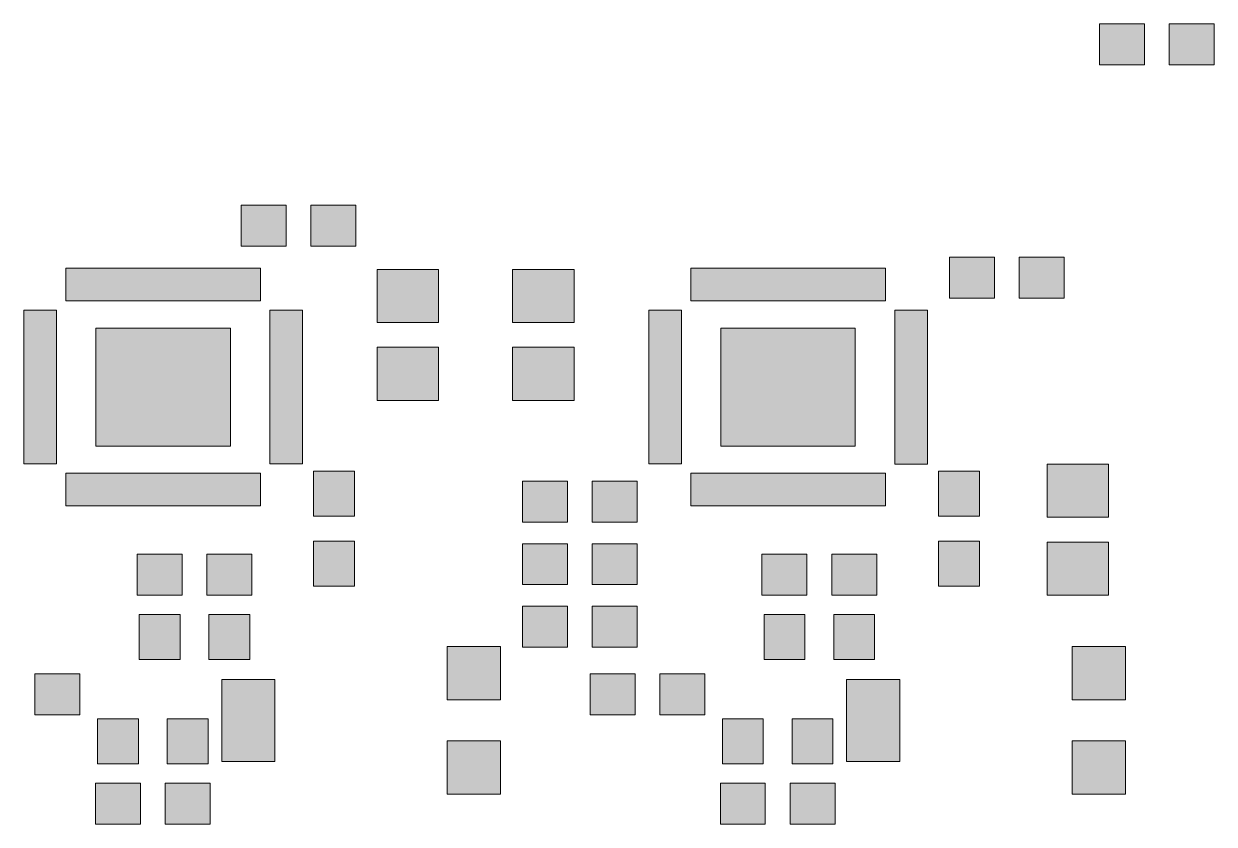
# Model space of a CAD drawing. Header units: inches. Extents: x 72.2 to 138.1, y 127.1 to 169.9.
# Drawn here: x 105.95 to 134.98, y 127.15 to 146.66 of the extents above; entities that cross this region are included whole.
import ezdxf

# ---------------------------------------------------------------- set-up
doc = ezdxf.new("R2010")
doc.units = ezdxf.units.IN
doc.header["$MEASUREMENT"] = 0

# ---------------------------------------------------------------- blocks, each defined once
blk = doc.blocks.new('block 10')
at = {"true_color": 0xffffff}
h = blk.add_hatch(color=7, dxfattribs=at)
h.dxf.hatch_style = 2
h.paths.add_polyline_path([(119.207, 133.488), (119.207, 133.987), (118.11, 133.987), (118.11, 132.99), (119.207, 132.99), (119.207, 133.987), (118.11, 133.987), (118.11, 132.99), (119.207, 132.99)])
at = {"lineweight": 0}
blk.add_lwpolyline([(119.207, 133.488), (119.207, 133.987), (118.11, 133.987), (118.11, 132.99), (119.207, 132.99), (119.207, 133.987), (118.11, 133.987), (118.11, 132.99), (119.207, 132.99), (119.207, 133.488)], dxfattribs=at)
blk = doc.blocks.new('block 11')
at = {"true_color": 0xffffff}
h = blk.add_hatch(color=7, dxfattribs=at)
h.dxf.hatch_style = 2
h.paths.add_polyline_path([(120.907, 133.488), (120.907, 133.987), (119.81, 133.987), (119.81, 132.99), (120.907, 132.99), (120.907, 133.987), (119.81, 133.987), (119.81, 132.99), (120.907, 132.99)])
at = {"lineweight": 0}
blk.add_lwpolyline([(120.907, 133.488), (120.907, 133.987), (119.81, 133.987), (119.81, 132.99), (120.907, 132.99), (120.907, 133.987), (119.81, 133.987), (119.81, 132.99), (120.907, 132.99), (120.907, 133.488)], dxfattribs=at)
blk = doc.blocks.new('block 18')
at = {"true_color": 0xffffff}
h = blk.add_hatch(color=7, dxfattribs=at)
h.dxf.hatch_style = 2
h.paths.add_polyline_path([(128.755, 134.052), (128.257, 134.052), (128.257, 132.955), (129.254, 132.955), (129.254, 134.052), (128.257, 134.052), (128.257, 132.955), (129.254, 132.955), (129.254, 134.052)])
at = {"lineweight": 0}
blk.add_lwpolyline([(128.755, 134.052), (128.257, 134.052), (128.257, 132.955), (129.254, 132.955), (129.254, 134.052), (128.257, 134.052), (128.257, 132.955), (129.254, 132.955), (129.254, 134.052), (128.755, 134.052)], dxfattribs=at)
blk = doc.blocks.new('block 19')
at = {"true_color": 0xffffff}
h = blk.add_hatch(color=7, dxfattribs=at)
h.dxf.hatch_style = 2
h.paths.add_polyline_path([(128.755, 135.752), (128.257, 135.752), (128.257, 134.655), (129.254, 134.655), (129.254, 135.752), (128.257, 135.752), (128.257, 134.655), (129.254, 134.655), (129.254, 135.752)])
at = {"lineweight": 0}
blk.add_lwpolyline([(128.755, 135.752), (128.257, 135.752), (128.257, 134.655), (129.254, 134.655), (129.254, 135.752), (128.257, 135.752), (128.257, 134.655), (129.254, 134.655), (129.254, 135.752), (128.755, 135.752)], dxfattribs=at)
blk = doc.blocks.new('block 20')
at = {"true_color": 0xffffff}
h = blk.add_hatch(color=7, dxfattribs=at)
h.dxf.hatch_style = 2
h.paths.add_polyline_path([(113.515, 134.052), (113.017, 134.052), (113.017, 132.955), (114.014, 132.955), (114.014, 134.052), (113.017, 134.052), (113.017, 132.955), (114.014, 132.955), (114.014, 134.052)])
at = {"lineweight": 0}
blk.add_lwpolyline([(113.515, 134.052), (113.017, 134.052), (113.017, 132.955), (114.014, 132.955), (114.014, 134.052), (113.017, 134.052), (113.017, 132.955), (114.014, 132.955), (114.014, 134.052), (113.515, 134.052)], dxfattribs=at)
blk = doc.blocks.new('block 21')
at = {"true_color": 0xffffff}
h = blk.add_hatch(color=7, dxfattribs=at)
h.dxf.hatch_style = 2
h.paths.add_polyline_path([(113.515, 135.752), (113.017, 135.752), (113.017, 134.655), (114.014, 134.655), (114.014, 135.752), (113.017, 135.752), (113.017, 134.655), (114.014, 134.655), (114.014, 135.752)])
at = {"lineweight": 0}
blk.add_lwpolyline([(113.515, 135.752), (113.017, 135.752), (113.017, 134.655), (114.014, 134.655), (114.014, 135.752), (113.017, 135.752), (113.017, 134.655), (114.014, 134.655), (114.014, 135.752), (113.515, 135.752)], dxfattribs=at)
blk = doc.blocks.new('block 26')
at = {"true_color": 0xffffff}
h = blk.add_hatch(color=7, dxfattribs=at)
h.dxf.hatch_style = 2
h.paths.add_polyline_path([(119.207, 135.012), (119.207, 135.511), (118.11, 135.511), (118.11, 134.514), (119.207, 134.514), (119.207, 135.511), (118.11, 135.511), (118.11, 134.514), (119.207, 134.514)])
at = {"lineweight": 0}
blk.add_lwpolyline([(119.207, 135.012), (119.207, 135.511), (118.11, 135.511), (118.11, 134.514), (119.207, 134.514), (119.207, 135.511), (118.11, 135.511), (118.11, 134.514), (119.207, 134.514), (119.207, 135.012)], dxfattribs=at)
blk = doc.blocks.new('block 27')
at = {"true_color": 0xffffff}
h = blk.add_hatch(color=7, dxfattribs=at)
h.dxf.hatch_style = 2
h.paths.add_polyline_path([(120.907, 135.012), (120.907, 135.511), (119.81, 135.511), (119.81, 134.514), (120.907, 134.514), (120.907, 135.511), (119.81, 135.511), (119.81, 134.514), (120.907, 134.514)])
at = {"lineweight": 0}
blk.add_lwpolyline([(120.907, 135.012), (120.907, 135.511), (119.81, 135.511), (119.81, 134.514), (120.907, 134.514), (120.907, 135.511), (119.81, 135.511), (119.81, 134.514), (120.907, 134.514), (120.907, 135.012)], dxfattribs=at)
blk = doc.blocks.new('block 36')
at = {"true_color": 0xffffff}
h = blk.add_hatch(color=7, dxfattribs=at)
h.dxf.hatch_style = 2
h.paths.add_polyline_path([(119.81, 131.964), (119.81, 131.466), (120.907, 131.466), (120.907, 132.463), (119.81, 132.463), (119.81, 131.466), (120.907, 131.466), (120.907, 132.463), (119.81, 132.463)])
at = {"lineweight": 0}
blk.add_lwpolyline([(119.81, 131.964), (119.81, 131.466), (120.907, 131.466), (120.907, 132.463), (119.81, 132.463), (119.81, 131.466), (120.907, 131.466), (120.907, 132.463), (119.81, 132.463), (119.81, 131.964)], dxfattribs=at)
blk = doc.blocks.new('block 37')
at = {"true_color": 0xffffff}
h = blk.add_hatch(color=7, dxfattribs=at)
h.dxf.hatch_style = 2
h.paths.add_polyline_path([(118.11, 131.964), (118.11, 131.466), (119.207, 131.466), (119.207, 132.463), (118.11, 132.463), (118.11, 131.466), (119.207, 131.466), (119.207, 132.463), (118.11, 132.463)])
at = {"lineweight": 0}
blk.add_lwpolyline([(118.11, 131.964), (118.11, 131.466), (119.207, 131.466), (119.207, 132.463), (118.11, 132.463), (118.11, 131.466), (119.207, 131.466), (119.207, 132.463), (118.11, 132.463), (118.11, 131.964)], dxfattribs=at)
blk = doc.blocks.new('block 46')
at = {"true_color": 0xffffff}
h = blk.add_hatch(color=7, dxfattribs=at)
h.dxf.hatch_style = 2
h.paths.add_polyline_path([(120.858, 130.313), (120.858, 130.812), (119.761, 130.812), (119.761, 129.815), (120.858, 129.815), (120.858, 130.812), (119.761, 130.812), (119.761, 129.815), (120.858, 129.815)])
at = {"lineweight": 0}
blk.add_lwpolyline([(120.858, 130.313), (120.858, 130.812), (119.761, 130.812), (119.761, 129.815), (120.858, 129.815), (120.858, 130.812), (119.761, 130.812), (119.761, 129.815), (120.858, 129.815), (120.858, 130.313)], dxfattribs=at)
blk = doc.blocks.new('block 47')
at = {"true_color": 0xffffff}
h = blk.add_hatch(color=7, dxfattribs=at)
h.dxf.hatch_style = 2
h.paths.add_polyline_path([(122.558, 130.313), (122.558, 130.812), (121.461, 130.812), (121.461, 129.815), (122.558, 129.815), (122.558, 130.812), (121.461, 130.812), (121.461, 129.815), (122.558, 129.815)])
at = {"lineweight": 0}
blk.add_lwpolyline([(122.558, 130.313), (122.558, 130.812), (121.461, 130.812), (121.461, 129.815), (122.558, 129.815), (122.558, 130.812), (121.461, 130.812), (121.461, 129.815), (122.558, 129.815), (122.558, 130.313)], dxfattribs=at)
blk = doc.blocks.new('block 49')
at = {"true_color": 0xffffff}
h = blk.add_hatch(color=7, dxfattribs=at)
h.dxf.hatch_style = 2
h.paths.add_polyline_path([(107.318, 130.313), (107.318, 130.812), (106.221, 130.812), (106.221, 129.815), (107.318, 129.815), (107.318, 130.812), (106.221, 130.812), (106.221, 129.815), (107.318, 129.815)])
at = {"lineweight": 0}
blk.add_lwpolyline([(107.318, 130.313), (107.318, 130.812), (106.221, 130.812), (106.221, 129.815), (107.318, 129.815), (107.318, 130.812), (106.221, 130.812), (106.221, 129.815), (107.318, 129.815), (107.318, 130.313)], dxfattribs=at)
blk = doc.blocks.new('block 56')
at = {"true_color": 0xffffff}
h = blk.add_hatch(color=7, dxfattribs=at)
h.dxf.hatch_style = 2
h.paths.add_polyline_path([(129.621, 140.473), (129.621, 140.972), (128.524, 140.972), (128.524, 139.975), (129.621, 139.975), (129.621, 140.972), (128.524, 140.972), (128.524, 139.975), (129.621, 139.975)])
at = {"lineweight": 0}
blk.add_lwpolyline([(129.621, 140.473), (129.621, 140.972), (128.524, 140.972), (128.524, 139.975), (129.621, 139.975), (129.621, 140.972), (128.524, 140.972), (128.524, 139.975), (129.621, 139.975), (129.621, 140.473)], dxfattribs=at)
blk = doc.blocks.new('block 57')
at = {"true_color": 0xffffff}
h = blk.add_hatch(color=7, dxfattribs=at)
h.dxf.hatch_style = 2
h.paths.add_polyline_path([(131.321, 140.473), (131.321, 140.972), (130.224, 140.972), (130.224, 139.975), (131.321, 139.975), (131.321, 140.972), (130.224, 140.972), (130.224, 139.975), (131.321, 139.975)])
at = {"lineweight": 0}
blk.add_lwpolyline([(131.321, 140.473), (131.321, 140.972), (130.224, 140.972), (130.224, 139.975), (131.321, 139.975), (131.321, 140.972), (130.224, 140.972), (130.224, 139.975), (131.321, 139.975), (131.321, 140.473)], dxfattribs=at)
blk = doc.blocks.new('block 58')
at = {"true_color": 0xffffff}
h = blk.add_hatch(color=7, dxfattribs=at)
h.dxf.hatch_style = 2
h.paths.add_polyline_path([(112.349, 141.743), (112.349, 142.242), (111.252, 142.242), (111.252, 141.245), (112.349, 141.245), (112.349, 142.242), (111.252, 142.242), (111.252, 141.245), (112.349, 141.245)])
at = {"lineweight": 0}
blk.add_lwpolyline([(112.349, 141.743), (112.349, 142.242), (111.252, 142.242), (111.252, 141.245), (112.349, 141.245), (112.349, 142.242), (111.252, 142.242), (111.252, 141.245), (112.349, 141.245), (112.349, 141.743)], dxfattribs=at)
blk = doc.blocks.new('block 59')
at = {"true_color": 0xffffff}
h = blk.add_hatch(color=7, dxfattribs=at)
h.dxf.hatch_style = 2
h.paths.add_polyline_path([(114.049, 141.743), (114.049, 142.242), (112.952, 142.242), (112.952, 141.245), (114.049, 141.245), (114.049, 142.242), (112.952, 142.242), (112.952, 141.245), (114.049, 141.245)])
at = {"lineweight": 0}
blk.add_lwpolyline([(114.049, 141.743), (114.049, 142.242), (112.952, 142.242), (112.952, 141.245), (114.049, 141.245), (114.049, 142.242), (112.952, 142.242), (112.952, 141.245), (114.049, 141.245), (114.049, 141.743)], dxfattribs=at)
blk = doc.blocks.new('block 64')
at = {"true_color": 0xffffff}
h = blk.add_hatch(color=7, dxfattribs=at)
h.dxf.hatch_style = 2
h.paths.add_polyline_path([(124.033, 127.646), (124.033, 128.145), (122.936, 128.145), (122.936, 127.148), (124.033, 127.148), (124.033, 128.145), (122.936, 128.145), (122.936, 127.148), (124.033, 127.148)])
at = {"lineweight": 0}
blk.add_lwpolyline([(124.033, 127.646), (124.033, 128.145), (122.936, 128.145), (122.936, 127.148), (124.033, 127.148), (124.033, 128.145), (122.936, 128.145), (122.936, 127.148), (124.033, 127.148), (124.033, 127.646)], dxfattribs=at)
blk = doc.blocks.new('block 65')
at = {"true_color": 0xffffff}
h = blk.add_hatch(color=7, dxfattribs=at)
h.dxf.hatch_style = 2
h.paths.add_polyline_path([(125.733, 127.646), (125.733, 128.145), (124.636, 128.145), (124.636, 127.148), (125.733, 127.148), (125.733, 128.145), (124.636, 128.145), (124.636, 127.148), (125.733, 127.148)])
at = {"lineweight": 0}
blk.add_lwpolyline([(125.733, 127.646), (125.733, 128.145), (124.636, 128.145), (124.636, 127.148), (125.733, 127.148), (125.733, 128.145), (124.636, 128.145), (124.636, 127.148), (125.733, 127.148), (125.733, 127.646)], dxfattribs=at)
blk = doc.blocks.new('block 66')
at = {"true_color": 0xffffff}
h = blk.add_hatch(color=7, dxfattribs=at)
h.dxf.hatch_style = 2
h.paths.add_polyline_path([(108.793, 127.646), (108.793, 128.145), (107.696, 128.145), (107.696, 127.148), (108.793, 127.148), (108.793, 128.145), (107.696, 128.145), (107.696, 127.148), (108.793, 127.148)])
at = {"lineweight": 0}
blk.add_lwpolyline([(108.793, 127.646), (108.793, 128.145), (107.696, 128.145), (107.696, 127.148), (108.793, 127.148), (108.793, 128.145), (107.696, 128.145), (107.696, 127.148), (108.793, 127.148), (108.793, 127.646)], dxfattribs=at)
blk = doc.blocks.new('block 67')
at = {"true_color": 0xffffff}
h = blk.add_hatch(color=7, dxfattribs=at)
h.dxf.hatch_style = 2
h.paths.add_polyline_path([(110.493, 127.646), (110.493, 128.145), (109.396, 128.145), (109.396, 127.148), (110.493, 127.148), (110.493, 128.145), (109.396, 128.145), (109.396, 127.148), (110.493, 127.148)])
at = {"lineweight": 0}
blk.add_lwpolyline([(110.493, 127.646), (110.493, 128.145), (109.396, 128.145), (109.396, 127.148), (110.493, 127.148), (110.493, 128.145), (109.396, 128.145), (109.396, 127.148), (110.493, 127.148), (110.493, 127.646)], dxfattribs=at)
blk = doc.blocks.new('block 72')
at = {"true_color": 0xffffff}
h = blk.add_hatch(color=7, dxfattribs=at)
h.dxf.hatch_style = 2
h.paths.add_polyline_path([(125.049, 133.234), (125.049, 133.733), (123.952, 133.733), (123.952, 132.736), (125.049, 132.736), (125.049, 133.733), (123.952, 133.733), (123.952, 132.736), (125.049, 132.736)])
at = {"lineweight": 0}
blk.add_lwpolyline([(125.049, 133.234), (125.049, 133.733), (123.952, 133.733), (123.952, 132.736), (125.049, 132.736), (125.049, 133.733), (123.952, 133.733), (123.952, 132.736), (125.049, 132.736), (125.049, 133.234)], dxfattribs=at)
blk = doc.blocks.new('block 73')
at = {"true_color": 0xffffff}
h = blk.add_hatch(color=7, dxfattribs=at)
h.dxf.hatch_style = 2
h.paths.add_polyline_path([(126.749, 133.234), (126.749, 133.733), (125.652, 133.733), (125.652, 132.736), (126.749, 132.736), (126.749, 133.733), (125.652, 133.733), (125.652, 132.736), (126.749, 132.736)])
at = {"lineweight": 0}
blk.add_lwpolyline([(126.749, 133.234), (126.749, 133.733), (125.652, 133.733), (125.652, 132.736), (126.749, 132.736), (126.749, 133.733), (125.652, 133.733), (125.652, 132.736), (126.749, 132.736), (126.749, 133.234)], dxfattribs=at)
blk = doc.blocks.new('block 74')
at = {"true_color": 0xffffff}
h = blk.add_hatch(color=7, dxfattribs=at)
h.dxf.hatch_style = 2
h.paths.add_polyline_path([(109.809, 133.234), (109.809, 133.733), (108.712, 133.733), (108.712, 132.736), (109.809, 132.736), (109.809, 133.733), (108.712, 133.733), (108.712, 132.736), (109.809, 132.736)])
at = {"lineweight": 0}
blk.add_lwpolyline([(109.809, 133.234), (109.809, 133.733), (108.712, 133.733), (108.712, 132.736), (109.809, 132.736), (109.809, 133.733), (108.712, 133.733), (108.712, 132.736), (109.809, 132.736), (109.809, 133.234)], dxfattribs=at)
blk = doc.blocks.new('block 75')
at = {"true_color": 0xffffff}
h = blk.add_hatch(color=7, dxfattribs=at)
h.dxf.hatch_style = 2
h.paths.add_polyline_path([(111.509, 133.234), (111.509, 133.733), (110.412, 133.733), (110.412, 132.736), (111.509, 132.736), (111.509, 133.733), (110.412, 133.733), (110.412, 132.736), (111.509, 132.736)])
at = {"lineweight": 0}
blk.add_lwpolyline([(111.509, 133.234), (111.509, 133.733), (110.412, 133.733), (110.412, 132.736), (111.509, 132.736), (111.509, 133.733), (110.412, 133.733), (110.412, 132.736), (111.509, 132.736), (111.509, 133.234)], dxfattribs=at)
blk = doc.blocks.new('block 80')
at = {"true_color": 0xffffff}
h = blk.add_hatch(color=7, dxfattribs=at)
h.dxf.hatch_style = 2
h.paths.add_polyline_path([(133.28, 146.164), (133.28, 146.663), (132.183, 146.663), (132.183, 145.666), (133.28, 145.666), (133.28, 146.663), (132.183, 146.663), (132.183, 145.666), (133.28, 145.666)])
at = {"lineweight": 0}
blk.add_lwpolyline([(133.28, 146.164), (133.28, 146.663), (132.183, 146.663), (132.183, 145.666), (133.28, 145.666), (133.28, 146.663), (132.183, 146.663), (132.183, 145.666), (133.28, 145.666), (133.28, 146.164)], dxfattribs=at)
blk = doc.blocks.new('block 81')
at = {"true_color": 0xffffff}
h = blk.add_hatch(color=7, dxfattribs=at)
h.dxf.hatch_style = 2
h.paths.add_polyline_path([(134.98, 146.164), (134.98, 146.663), (133.883, 146.663), (133.883, 145.666), (134.98, 145.666), (134.98, 146.663), (133.883, 146.663), (133.883, 145.666), (134.98, 145.666)])
at = {"lineweight": 0}
blk.add_lwpolyline([(134.98, 146.164), (134.98, 146.663), (133.883, 146.663), (133.883, 145.666), (134.98, 145.666), (134.98, 146.663), (133.883, 146.663), (133.883, 145.666), (134.98, 145.666), (134.98, 146.164)], dxfattribs=at)
blk = doc.blocks.new('block 110')
at = {"true_color": 0xffffff}
h = blk.add_hatch(color=7, dxfattribs=at)
h.dxf.hatch_style = 2
h.paths.add_polyline_path([(124.588, 139.908), (126.962, 139.908), (126.962, 140.705), (122.215, 140.705), (122.215, 139.908), (126.962, 139.908), (126.962, 140.705), (122.215, 140.705), (122.215, 139.908)])
at = {"lineweight": 0}
blk.add_lwpolyline([(124.588, 139.908), (126.962, 139.908), (126.962, 140.705), (122.215, 140.705), (122.215, 139.908), (126.962, 139.908), (126.962, 140.705), (122.215, 140.705), (122.215, 139.908), (124.588, 139.908)], dxfattribs=at)
blk = doc.blocks.new('block 111')
at = {"true_color": 0xffffff}
h = blk.add_hatch(color=7, dxfattribs=at)
h.dxf.hatch_style = 2
h.paths.add_polyline_path([(127.19, 137.804), (127.19, 135.928), (127.987, 135.928), (127.987, 139.68), (127.19, 139.68), (127.19, 135.928), (127.987, 135.928), (127.987, 139.68), (127.19, 139.68)])
at = {"lineweight": 0}
blk.add_lwpolyline([(127.19, 137.804), (127.19, 135.928), (127.987, 135.928), (127.987, 139.68), (127.19, 139.68), (127.19, 135.928), (127.987, 135.928), (127.987, 139.68), (127.19, 139.68), (127.19, 137.804)], dxfattribs=at)
blk = doc.blocks.new('block 112')
at = {"true_color": 0xffffff}
h = blk.add_hatch(color=7, dxfattribs=at)
h.dxf.hatch_style = 2
h.paths.add_polyline_path([(124.588, 135.705), (122.215, 135.705), (122.215, 134.908), (126.962, 134.908), (126.962, 135.705), (122.215, 135.705), (122.215, 134.908), (126.962, 134.908), (126.962, 135.705)])
at = {"lineweight": 0}
blk.add_lwpolyline([(124.588, 135.705), (122.215, 135.705), (122.215, 134.908), (126.962, 134.908), (126.962, 135.705), (122.215, 135.705), (122.215, 134.908), (126.962, 134.908), (126.962, 135.705), (124.588, 135.705)], dxfattribs=at)
blk = doc.blocks.new('block 113')
at = {"true_color": 0xffffff}
h = blk.add_hatch(color=7, dxfattribs=at)
h.dxf.hatch_style = 2
h.paths.add_polyline_path([(121.987, 137.806), (121.987, 139.68), (121.19, 139.68), (121.19, 135.933), (121.987, 135.933), (121.987, 139.68), (121.19, 139.68), (121.19, 135.933), (121.987, 135.933)])
at = {"lineweight": 0}
blk.add_lwpolyline([(121.987, 137.806), (121.987, 139.68), (121.19, 139.68), (121.19, 135.933), (121.987, 135.933), (121.987, 139.68), (121.19, 139.68), (121.19, 135.933), (121.987, 135.933), (121.987, 137.806)], dxfattribs=at)
blk = doc.blocks.new('block 114')
at = {"true_color": 0xffffff}
h = blk.add_hatch(color=7, dxfattribs=at)
h.dxf.hatch_style = 2
h.paths.add_polyline_path([(124.588, 136.368), (126.227, 136.368), (126.227, 139.245), (122.95, 139.245), (122.95, 136.368), (126.227, 136.368), (126.227, 139.245), (122.95, 139.245), (122.95, 136.368)])
at = {"lineweight": 0}
blk.add_lwpolyline([(124.588, 136.368), (126.227, 136.368), (126.227, 139.245), (122.95, 139.245), (122.95, 136.368), (126.227, 136.368), (126.227, 139.245), (122.95, 139.245), (122.95, 136.368), (124.588, 136.368)], dxfattribs=at)
blk = doc.blocks.new('block 115')
at = {"true_color": 0xffffff}
h = blk.add_hatch(color=7, dxfattribs=at)
h.dxf.hatch_style = 2
h.paths.add_polyline_path([(109.348, 139.908), (111.722, 139.908), (111.722, 140.705), (106.975, 140.705), (106.975, 139.908), (111.722, 139.908), (111.722, 140.705), (106.975, 140.705), (106.975, 139.908)])
at = {"lineweight": 0}
blk.add_lwpolyline([(109.348, 139.908), (111.722, 139.908), (111.722, 140.705), (106.975, 140.705), (106.975, 139.908), (111.722, 139.908), (111.722, 140.705), (106.975, 140.705), (106.975, 139.908), (109.348, 139.908)], dxfattribs=at)
blk = doc.blocks.new('block 116')
at = {"true_color": 0xffffff}
h = blk.add_hatch(color=7, dxfattribs=at)
h.dxf.hatch_style = 2
h.paths.add_polyline_path([(111.95, 137.806), (111.95, 135.933), (112.747, 135.933), (112.747, 139.68), (111.95, 139.68), (111.95, 135.933), (112.747, 135.933), (112.747, 139.68), (111.95, 139.68)])
at = {"lineweight": 0}
blk.add_lwpolyline([(111.95, 137.806), (111.95, 135.933), (112.747, 135.933), (112.747, 139.68), (111.95, 139.68), (111.95, 135.933), (112.747, 135.933), (112.747, 139.68), (111.95, 139.68), (111.95, 137.806)], dxfattribs=at)
blk = doc.blocks.new('block 117')
at = {"true_color": 0xffffff}
h = blk.add_hatch(color=7, dxfattribs=at)
h.dxf.hatch_style = 2
h.paths.add_polyline_path([(109.348, 135.705), (106.975, 135.705), (106.975, 134.908), (111.722, 134.908), (111.722, 135.705), (106.975, 135.705), (106.975, 134.908), (111.722, 134.908), (111.722, 135.705)])
at = {"lineweight": 0}
blk.add_lwpolyline([(109.348, 135.705), (106.975, 135.705), (106.975, 134.908), (111.722, 134.908), (111.722, 135.705), (106.975, 135.705), (106.975, 134.908), (111.722, 134.908), (111.722, 135.705), (109.348, 135.705)], dxfattribs=at)
blk = doc.blocks.new('block 118')
at = {"true_color": 0xffffff}
h = blk.add_hatch(color=7, dxfattribs=at)
h.dxf.hatch_style = 2
h.paths.add_polyline_path([(106.747, 137.806), (106.747, 139.68), (105.95, 139.68), (105.95, 135.933), (106.747, 135.933), (106.747, 139.68), (105.95, 139.68), (105.95, 135.933), (106.747, 135.933)])
at = {"lineweight": 0}
blk.add_lwpolyline([(106.747, 137.806), (106.747, 139.68), (105.95, 139.68), (105.95, 135.933), (106.747, 135.933), (106.747, 139.68), (105.95, 139.68), (105.95, 135.933), (106.747, 135.933), (106.747, 137.806)], dxfattribs=at)
blk = doc.blocks.new('block 119')
at = {"true_color": 0xffffff}
h = blk.add_hatch(color=7, dxfattribs=at)
h.dxf.hatch_style = 2
h.paths.add_polyline_path([(109.348, 136.368), (110.987, 136.368), (110.987, 139.245), (107.71, 139.245), (107.71, 136.368), (110.987, 136.368), (110.987, 139.245), (107.71, 139.245), (107.71, 136.368)])
at = {"lineweight": 0}
blk.add_lwpolyline([(109.348, 136.368), (110.987, 136.368), (110.987, 139.245), (107.71, 139.245), (107.71, 136.368), (110.987, 136.368), (110.987, 139.245), (107.71, 139.245), (107.71, 136.368), (109.348, 136.368)], dxfattribs=at)
blk = doc.blocks.new('block 132')
at = {"true_color": 0xffffff}
h = blk.add_hatch(color=7, dxfattribs=at)
h.dxf.hatch_style = 2
h.paths.add_polyline_path([(132.164, 131.477), (131.516, 131.477), (131.516, 130.18), (132.813, 130.18), (132.813, 131.477), (131.516, 131.477), (131.516, 130.18), (132.813, 130.18), (132.813, 131.477)])
at = {"lineweight": 0}
blk.add_lwpolyline([(132.164, 131.477), (131.516, 131.477), (131.516, 130.18), (132.813, 130.18), (132.813, 131.477), (131.516, 131.477), (131.516, 130.18), (132.813, 130.18), (132.813, 131.477), (132.164, 131.477)], dxfattribs=at)
blk = doc.blocks.new('block 133')
at = {"true_color": 0xffffff}
h = blk.add_hatch(color=7, dxfattribs=at)
h.dxf.hatch_style = 2
h.paths.add_polyline_path([(126.664, 130.677), (126.016, 130.677), (126.016, 128.68), (127.313, 128.68), (127.313, 130.677), (126.016, 130.677), (126.016, 128.68), (127.313, 128.68), (127.313, 130.677)])
at = {"lineweight": 0}
blk.add_lwpolyline([(126.664, 130.677), (126.016, 130.677), (126.016, 128.68), (127.313, 128.68), (127.313, 130.677), (126.016, 130.677), (126.016, 128.68), (127.313, 128.68), (127.313, 130.677), (126.664, 130.677)], dxfattribs=at)
blk = doc.blocks.new('block 134')
at = {"true_color": 0xffffff}
h = blk.add_hatch(color=7, dxfattribs=at)
h.dxf.hatch_style = 2
h.paths.add_polyline_path([(132.164, 129.177), (131.516, 129.177), (131.516, 127.88), (132.813, 127.88), (132.813, 129.177), (131.516, 129.177), (131.516, 127.88), (132.813, 127.88), (132.813, 129.177)])
at = {"lineweight": 0}
blk.add_lwpolyline([(132.164, 129.177), (131.516, 129.177), (131.516, 127.88), (132.813, 127.88), (132.813, 129.177), (131.516, 129.177), (131.516, 127.88), (132.813, 127.88), (132.813, 129.177), (132.164, 129.177)], dxfattribs=at)
blk = doc.blocks.new('block 135')
at = {"true_color": 0xffffff}
h = blk.add_hatch(color=7, dxfattribs=at)
h.dxf.hatch_style = 2
h.paths.add_polyline_path([(116.924, 131.477), (116.276, 131.477), (116.276, 130.18), (117.573, 130.18), (117.573, 131.477), (116.276, 131.477), (116.276, 130.18), (117.573, 130.18), (117.573, 131.477)])
at = {"lineweight": 0}
blk.add_lwpolyline([(116.924, 131.477), (116.276, 131.477), (116.276, 130.18), (117.573, 130.18), (117.573, 131.477), (116.276, 131.477), (116.276, 130.18), (117.573, 130.18), (117.573, 131.477), (116.924, 131.477)], dxfattribs=at)
blk = doc.blocks.new('block 136')
at = {"true_color": 0xffffff}
h = blk.add_hatch(color=7, dxfattribs=at)
h.dxf.hatch_style = 2
h.paths.add_polyline_path([(111.424, 130.677), (110.776, 130.677), (110.776, 128.68), (112.073, 128.68), (112.073, 130.677), (110.776, 130.677), (110.776, 128.68), (112.073, 128.68), (112.073, 130.677)])
at = {"lineweight": 0}
blk.add_lwpolyline([(111.424, 130.677), (110.776, 130.677), (110.776, 128.68), (112.073, 128.68), (112.073, 130.677), (110.776, 130.677), (110.776, 128.68), (112.073, 128.68), (112.073, 130.677), (111.424, 130.677)], dxfattribs=at)
blk = doc.blocks.new('block 137')
at = {"true_color": 0xffffff}
h = blk.add_hatch(color=7, dxfattribs=at)
h.dxf.hatch_style = 2
h.paths.add_polyline_path([(116.924, 129.177), (116.276, 129.177), (116.276, 127.88), (117.573, 127.88), (117.573, 129.177), (116.276, 129.177), (116.276, 127.88), (117.573, 127.88), (117.573, 129.177)])
at = {"lineweight": 0}
blk.add_lwpolyline([(116.924, 129.177), (116.276, 129.177), (116.276, 127.88), (117.573, 127.88), (117.573, 129.177), (116.276, 129.177), (116.276, 127.88), (117.573, 127.88), (117.573, 129.177), (116.924, 129.177)], dxfattribs=at)
blk = doc.blocks.new('block 168')
at = {"true_color": 0xffffff}
h = blk.add_hatch(color=7, dxfattribs=at)
h.dxf.hatch_style = 2
h.paths.add_polyline_path([(125.702, 131.71), (125.702, 131.162), (126.699, 131.162), (126.699, 132.259), (125.702, 132.259), (125.702, 131.162), (126.699, 131.162), (126.699, 132.259), (125.702, 132.259)])
at = {"lineweight": 0}
blk.add_lwpolyline([(125.702, 131.71), (125.702, 131.162), (126.699, 131.162), (126.699, 132.259), (125.702, 132.259), (125.702, 131.162), (126.699, 131.162), (126.699, 132.259), (125.702, 132.259), (125.702, 131.71)], dxfattribs=at)
blk = doc.blocks.new('block 169')
at = {"true_color": 0xffffff}
h = blk.add_hatch(color=7, dxfattribs=at)
h.dxf.hatch_style = 2
h.paths.add_polyline_path([(124.002, 131.71), (124.002, 131.162), (124.999, 131.162), (124.999, 132.259), (124.002, 132.259), (124.002, 131.162), (124.999, 131.162), (124.999, 132.259), (124.002, 132.259)])
at = {"lineweight": 0}
blk.add_lwpolyline([(124.002, 131.71), (124.002, 131.162), (124.999, 131.162), (124.999, 132.259), (124.002, 132.259), (124.002, 131.162), (124.999, 131.162), (124.999, 132.259), (124.002, 132.259), (124.002, 131.71)], dxfattribs=at)
blk = doc.blocks.new('block 170')
at = {"true_color": 0xffffff}
h = blk.add_hatch(color=7, dxfattribs=at)
h.dxf.hatch_style = 2
h.paths.add_polyline_path([(110.462, 131.71), (110.462, 131.162), (111.459, 131.162), (111.459, 132.259), (110.462, 132.259), (110.462, 131.162), (111.459, 131.162), (111.459, 132.259), (110.462, 132.259)])
at = {"lineweight": 0}
blk.add_lwpolyline([(110.462, 131.71), (110.462, 131.162), (111.459, 131.162), (111.459, 132.259), (110.462, 132.259), (110.462, 131.162), (111.459, 131.162), (111.459, 132.259), (110.462, 132.259), (110.462, 131.71)], dxfattribs=at)
blk = doc.blocks.new('block 171')
at = {"true_color": 0xffffff}
h = blk.add_hatch(color=7, dxfattribs=at)
h.dxf.hatch_style = 2
h.paths.add_polyline_path([(108.762, 131.71), (108.762, 131.162), (109.759, 131.162), (109.759, 132.259), (108.762, 132.259), (108.762, 131.162), (109.759, 131.162), (109.759, 132.259), (108.762, 132.259)])
at = {"lineweight": 0}
blk.add_lwpolyline([(108.762, 131.71), (108.762, 131.162), (109.759, 131.162), (109.759, 132.259), (108.762, 132.259), (108.762, 131.162), (109.759, 131.162), (109.759, 132.259), (108.762, 132.259), (108.762, 131.71)], dxfattribs=at)
blk = doc.blocks.new('block 192')
at = {"true_color": 0xffffff}
h = blk.add_hatch(color=7, dxfattribs=at)
h.dxf.hatch_style = 2
h.paths.add_polyline_path([(131.652, 134.028), (130.904, 134.028), (130.904, 132.731), (132.401, 132.731), (132.401, 134.028), (130.904, 134.028), (130.904, 132.731), (132.401, 132.731), (132.401, 134.028)])
at = {"lineweight": 0}
blk.add_lwpolyline([(131.652, 134.028), (130.904, 134.028), (130.904, 132.731), (132.401, 132.731), (132.401, 134.028), (130.904, 134.028), (130.904, 132.731), (132.401, 132.731), (132.401, 134.028), (131.652, 134.028)], dxfattribs=at)
blk = doc.blocks.new('block 193')
at = {"true_color": 0xffffff}
h = blk.add_hatch(color=7, dxfattribs=at)
h.dxf.hatch_style = 2
h.paths.add_polyline_path([(131.652, 135.928), (130.904, 135.928), (130.904, 134.631), (132.401, 134.631), (132.401, 135.928), (130.904, 135.928), (130.904, 134.631), (132.401, 134.631), (132.401, 135.928)])
at = {"lineweight": 0}
blk.add_lwpolyline([(131.652, 135.928), (130.904, 135.928), (130.904, 134.631), (132.401, 134.631), (132.401, 135.928), (130.904, 135.928), (130.904, 134.631), (132.401, 134.631), (132.401, 135.928), (131.652, 135.928)], dxfattribs=at)
blk = doc.blocks.new('block 194')
at = {"true_color": 0xffffff}
h = blk.add_hatch(color=7, dxfattribs=at)
h.dxf.hatch_style = 2
h.paths.add_polyline_path([(115.317, 139.378), (116.066, 139.378), (116.066, 140.675), (114.569, 140.675), (114.569, 139.378), (116.066, 139.378), (116.066, 140.675), (114.569, 140.675), (114.569, 139.378)])
at = {"lineweight": 0}
blk.add_lwpolyline([(115.317, 139.378), (116.066, 139.378), (116.066, 140.675), (114.569, 140.675), (114.569, 139.378), (116.066, 139.378), (116.066, 140.675), (114.569, 140.675), (114.569, 139.378), (115.317, 139.378)], dxfattribs=at)
blk = doc.blocks.new('block 195')
at = {"true_color": 0xffffff}
h = blk.add_hatch(color=7, dxfattribs=at)
h.dxf.hatch_style = 2
h.paths.add_polyline_path([(115.317, 137.478), (116.066, 137.478), (116.066, 138.775), (114.569, 138.775), (114.569, 137.478), (116.066, 137.478), (116.066, 138.775), (114.569, 138.775), (114.569, 137.478)])
at = {"lineweight": 0}
blk.add_lwpolyline([(115.317, 137.478), (116.066, 137.478), (116.066, 138.775), (114.569, 138.775), (114.569, 137.478), (116.066, 137.478), (116.066, 138.775), (114.569, 138.775), (114.569, 137.478), (115.317, 137.478)], dxfattribs=at)
blk = doc.blocks.new('block 204')
at = {"true_color": 0xffffff}
h = blk.add_hatch(color=7, dxfattribs=at)
h.dxf.hatch_style = 2
h.paths.add_polyline_path([(118.619, 139.378), (119.368, 139.378), (119.368, 140.675), (117.871, 140.675), (117.871, 139.378), (119.368, 139.378), (119.368, 140.675), (117.871, 140.675), (117.871, 139.378)])
at = {"lineweight": 0}
blk.add_lwpolyline([(118.619, 139.378), (119.368, 139.378), (119.368, 140.675), (117.871, 140.675), (117.871, 139.378), (119.368, 139.378), (119.368, 140.675), (117.871, 140.675), (117.871, 139.378), (118.619, 139.378)], dxfattribs=at)
blk = doc.blocks.new('block 205')
at = {"true_color": 0xffffff}
h = blk.add_hatch(color=7, dxfattribs=at)
h.dxf.hatch_style = 2
h.paths.add_polyline_path([(118.619, 137.478), (119.368, 137.478), (119.368, 138.775), (117.871, 138.775), (117.871, 137.478), (119.368, 137.478), (119.368, 138.775), (117.871, 138.775), (117.871, 137.478)])
at = {"lineweight": 0}
blk.add_lwpolyline([(118.619, 137.478), (119.368, 137.478), (119.368, 138.775), (117.871, 138.775), (117.871, 137.478), (119.368, 137.478), (119.368, 138.775), (117.871, 138.775), (117.871, 137.478), (118.619, 137.478)], dxfattribs=at)
blk = doc.blocks.new('block 214')
at = {"true_color": 0xffffff}
h = blk.add_hatch(color=7, dxfattribs=at)
h.dxf.hatch_style = 2
h.paths.add_polyline_path([(123.983, 129.17), (123.983, 129.719), (122.986, 129.719), (122.986, 128.622), (123.983, 128.622), (123.983, 129.719), (122.986, 129.719), (122.986, 128.622), (123.983, 128.622)])
at = {"lineweight": 0}
blk.add_lwpolyline([(123.983, 129.17), (123.983, 129.719), (122.986, 129.719), (122.986, 128.622), (123.983, 128.622), (123.983, 129.719), (122.986, 129.719), (122.986, 128.622), (123.983, 128.622), (123.983, 129.17)], dxfattribs=at)
blk = doc.blocks.new('block 215')
at = {"true_color": 0xffffff}
h = blk.add_hatch(color=7, dxfattribs=at)
h.dxf.hatch_style = 2
h.paths.add_polyline_path([(125.683, 129.17), (125.683, 129.719), (124.686, 129.719), (124.686, 128.622), (125.683, 128.622), (125.683, 129.719), (124.686, 129.719), (124.686, 128.622), (125.683, 128.622)])
at = {"lineweight": 0}
blk.add_lwpolyline([(125.683, 129.17), (125.683, 129.719), (124.686, 129.719), (124.686, 128.622), (125.683, 128.622), (125.683, 129.719), (124.686, 129.719), (124.686, 128.622), (125.683, 128.622), (125.683, 129.17)], dxfattribs=at)
blk = doc.blocks.new('block 216')
at = {"true_color": 0xffffff}
h = blk.add_hatch(color=7, dxfattribs=at)
h.dxf.hatch_style = 2
h.paths.add_polyline_path([(108.743, 129.17), (108.743, 129.719), (107.746, 129.719), (107.746, 128.622), (108.743, 128.622), (108.743, 129.719), (107.746, 129.719), (107.746, 128.622), (108.743, 128.622)])
at = {"lineweight": 0}
blk.add_lwpolyline([(108.743, 129.17), (108.743, 129.719), (107.746, 129.719), (107.746, 128.622), (108.743, 128.622), (108.743, 129.719), (107.746, 129.719), (107.746, 128.622), (108.743, 128.622), (108.743, 129.17)], dxfattribs=at)
blk = doc.blocks.new('block 217')
at = {"true_color": 0xffffff}
h = blk.add_hatch(color=7, dxfattribs=at)
h.dxf.hatch_style = 2
h.paths.add_polyline_path([(110.443, 129.17), (110.443, 129.719), (109.446, 129.719), (109.446, 128.622), (110.443, 128.622), (110.443, 129.719), (109.446, 129.719), (109.446, 128.622), (110.443, 128.622)])
at = {"lineweight": 0}
blk.add_lwpolyline([(110.443, 129.17), (110.443, 129.719), (109.446, 129.719), (109.446, 128.622), (110.443, 128.622), (110.443, 129.719), (109.446, 129.719), (109.446, 128.622), (110.443, 128.622), (110.443, 129.17)], dxfattribs=at)

msp = doc.modelspace()

# ---------------------------------------------------------------- block references
for name in ['block 80', 'block 81', 'block 58', 'block 59', 'block 56', 'block 57', 'block 115', 'block 194', 'block 204', 'block 110', 'block 118', 'block 116', 'block 113', 'block 111', 'block 119', 'block 114', 'block 195', 'block 205', 'block 193', 'block 117', 'block 21', 'block 112', 'block 19', 'block 26', 'block 27', 'block 20', 'block 10', 'block 11', 'block 18', 'block 192', 'block 74', 'block 75', 'block 72', 'block 73', 'block 37', 'block 36', 'block 171', 'block 170', 'block 169', 'block 168', 'block 135', 'block 132', 'block 49', 'block 136', 'block 46', 'block 47', 'block 133', 'block 216', 'block 217', 'block 214', 'block 215', 'block 137', 'block 134', 'block 66', 'block 67', 'block 64', 'block 65']:
    msp.add_blockref(name, (0, 0))

doc.saveas('drawing.dxf')
